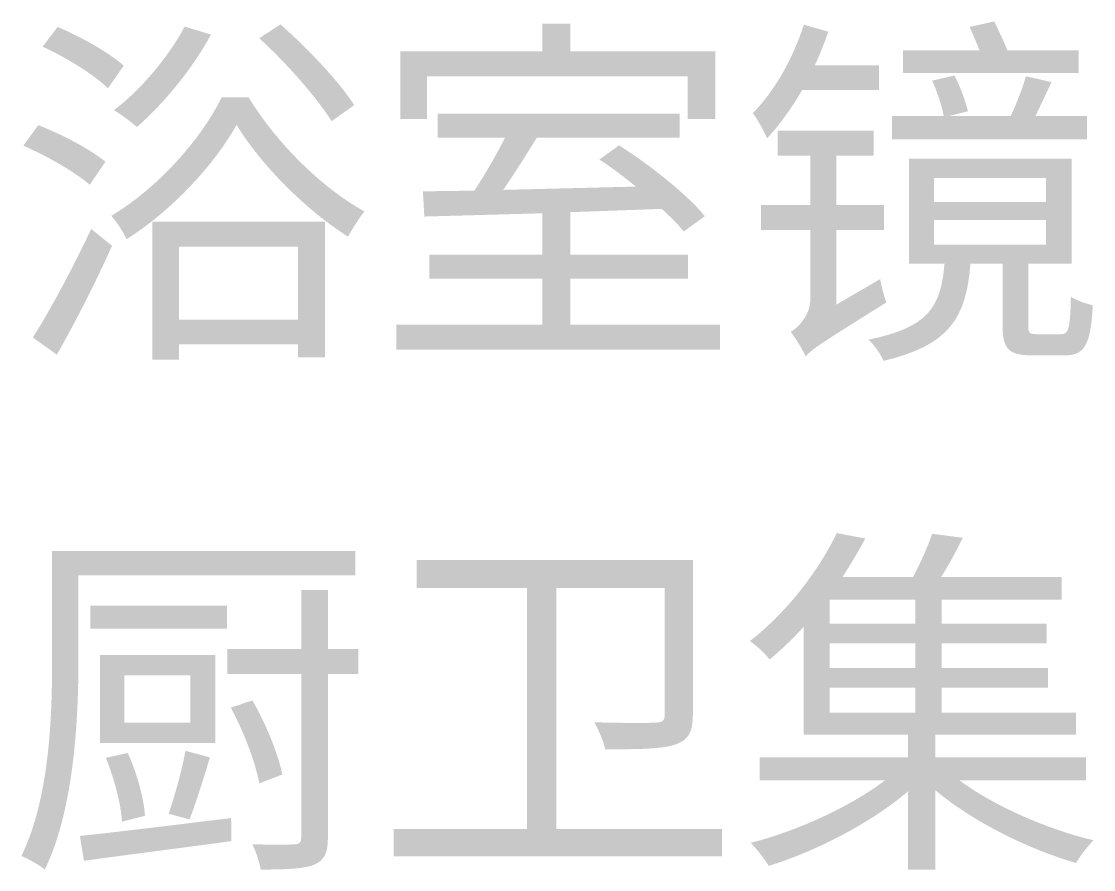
# Model space of a CAD drawing. Header units: millimetres. Extents: x -4600 to 229000, y -4300 to 19460.
# Drawn here: x 98209 to 99050, y 9372 to 10037 of the extents above; entities that cross this region are included whole.
import ezdxf

# ---------------------------------------------------------------- set-up
doc = ezdxf.new("R2010")
doc.units = ezdxf.units.MM
doc.header["$LTSCALE"] = 100
doc.layers.add('A-NOTE', color=7, linetype='Continuous', lineweight=18)

# ---------------------------------------------------------------- blocks, each defined once
blk = doc.blocks.new('A03_SHEET')
at = {"layer": 'A-NOTE'}
h = blk.add_hatch(color=256, dxfattribs=at)
edge = h.paths.add_edge_path()
edge.add_spline(control_points=[(18226.07, 10017.61), (18244.41, 10009.3), (18266.47, 9995.55), (18277.35, 9984.95)], knot_values=[0, 0, 0, 0, 1, 1, 1, 1], degree=3, periodic=0)
edge.add_line((18277.35, 9984.95), (18289.67, 10002.71))
edge.add_spline(control_points=[(18289.67, 10002.71), (18278.5, 10012.74), (18256.15, 10025.34), (18237.82, 10033.08)], knot_values=[0, 0, 0, 0, 1, 1, 1, 1], degree=3, periodic=0)
edge.add_line((18237.82, 10033.08), (18226.07, 10017.61))
h = blk.add_hatch(color=256, dxfattribs=at)
edge = h.paths.add_edge_path()
edge.add_spline(control_points=[(18337.52, 10033.36), (18324.34, 10009.01), (18303.42, 9984.09), (18281.94, 9967.76)], knot_values=[0, 0, 0, 0, 1, 1, 1, 1], degree=3, periodic=0)
edge.add_spline(control_points=[(18281.94, 9967.76), (18287.09, 9964.89), (18296.26, 9958.02), (18299.99, 9954.58)], knot_values=[0, 0, 0, 0, 1, 1, 1, 1], degree=3, periodic=0)
edge.add_spline(control_points=[(18299.99, 9954.58), (18320.61, 9972.34), (18343.25, 9999.84), (18358.14, 10027.06)], knot_values=[0, 0, 0, 0, 1, 1, 1, 1], degree=3, periodic=0)
edge.add_line((18358.14, 10027.06), (18337.52, 10033.36))
h = blk.add_hatch(color=256, dxfattribs=at)
edge = h.paths.add_edge_path()
edge.add_spline(control_points=[(18395.96, 10024.2), (18417.45, 10004.71), (18441.51, 9977.21), (18452.69, 9959.16)], knot_values=[0, 0, 0, 0, 1, 1, 1, 1], degree=3, periodic=0)
edge.add_line((18452.69, 9959.16), (18470.45, 9971.77))
edge.add_spline(control_points=[(18470.45, 9971.77), (18458.99, 9989.82), (18434.07, 10016.17), (18412.58, 10035.08)], knot_values=[0, 0, 0, 0, 1, 1, 1, 1], degree=3, periodic=0)
edge.add_line((18412.58, 10035.08), (18395.96, 10024.2))
blk.add_hatch(color=256, dxfattribs=at).paths.add_polyline_path([(18506.55, 10013.88), (18506.55, 9960.88), (18527.46, 9960.88), (18527.46, 9994.4), (18732.02, 9994.4), (18732.02, 9960.88), (18753.79, 9960.88), (18753.79, 10013.88), (18640.05, 10013.88), (18640.05, 10035.65), (18617.99, 10035.65), (18617.99, 10013.88), (18506.55, 10013.88)])
h = blk.add_hatch(color=256, dxfattribs=at)
edge = h.paths.add_edge_path()
edge.add_spline(control_points=[(18823.12, 10034.8), (18814.53, 10008.15), (18799.92, 9982.37), (18783.02, 9965.46)], knot_values=[0, 0, 0, 0, 1, 1, 1, 1], degree=3, periodic=0)
edge.add_spline(control_points=[(18783.02, 9965.46), (18786.74, 9960.88), (18792.47, 9950.28), (18794.19, 9945.7)], knot_values=[0, 0, 0, 0, 1, 1, 1, 1], degree=3, periodic=0)
edge.add_spline(control_points=[(18794.19, 9945.7), (18803.93, 9956.01), (18813.38, 9969.19), (18821.69, 9983.51)], knot_values=[0, 0, 0, 0, 1, 1, 1, 1], degree=3, periodic=0)
edge.add_line((18821.69, 9983.51), (18882.14, 9983.51))
edge.add_line((18882.14, 9983.51), (18882.14, 10002.99))
edge.add_line((18882.14, 10002.99), (18831.72, 10002.99))
edge.add_spline(control_points=[(18831.72, 10002.99), (18835.73, 10011.59), (18839.17, 10020.47), (18842.32, 10029.35)], knot_values=[0, 0, 0, 0, 1, 1, 1, 1], degree=3, periodic=0)
edge.add_line((18842.32, 10029.35), (18823.12, 10034.8))
h = blk.add_hatch(color=256, dxfattribs=at)
edge = h.paths.add_edge_path()
edge.add_line((18953.19, 10033.08), (18960.93, 10014.74))
edge.add_line((18960.93, 10014.74), (18900.76, 10014.74))
edge.add_line((18900.76, 10014.74), (18900.76, 9996.98))
edge.add_line((18900.76, 9996.98), (19038.57, 9996.98))
edge.add_line((19038.57, 9996.98), (19038.57, 10014.74))
edge.add_line((19038.57, 10014.74), (18982.7, 10014.74))
edge.add_spline(control_points=[(18982.7, 10014.74), (18979.84, 10021.9), (18975.83, 10030.5), (18972.39, 10037.37)], knot_values=[0, 0, 0, 0, 1, 1, 1, 1], degree=3, periodic=0)
edge.add_line((18972.39, 10037.37), (18953.19, 10033.08))
h = blk.add_hatch(color=256, dxfattribs=at)
edge = h.paths.add_edge_path()
edge.add_spline(control_points=[(18997.31, 9994.4), (18994.73, 9985.52), (18989.86, 9972.63), (18985.28, 9963.17)], knot_values=[0, 0, 0, 0, 1, 1, 1, 1], degree=3, periodic=0)
edge.add_line((18985.28, 9963.17), (18936.58, 9963.17))
edge.add_line((18936.58, 9963.17), (18951.76, 9966.9))
edge.add_spline(control_points=[(18951.76, 9966.9), (18950.04, 9974.63), (18945.74, 9986.38), (18941.16, 9994.97)], knot_values=[0, 0, 0, 0, 1, 1, 1, 1], degree=3, periodic=0)
edge.add_line((18941.16, 9994.97), (18923.68, 9990.96))
edge.add_spline(control_points=[(18923.68, 9990.96), (18927.69, 9982.37), (18931.42, 9970.91), (18932.85, 9963.17)], knot_values=[0, 0, 0, 0, 1, 1, 1, 1], degree=3, periodic=0)
edge.add_line((18932.85, 9963.17), (18892.17, 9963.17))
edge.add_line((18892.17, 9963.17), (18892.17, 9944.84))
edge.add_line((18892.17, 9944.84), (19045.16, 9944.84))
edge.add_line((19045.16, 9944.84), (19045.16, 9963.17))
edge.add_line((19045.16, 9963.17), (19004.76, 9963.17))
edge.add_line((19004.76, 9963.17), (19017.37, 9989.82))
edge.add_line((19017.37, 9989.82), (18997.31, 9994.4))
h = blk.add_hatch(color=256, dxfattribs=at)
edge = h.paths.add_edge_path()
edge.add_spline(control_points=[(18378.2, 9956.3), (18397.39, 9924.5), (18432.92, 9889.26), (18465.58, 9868.63)], knot_values=[0, 0, 0, 0, 1, 1, 1, 1], degree=3, periodic=0)
edge.add_spline(control_points=[(18465.58, 9868.63), (18469.02, 9874.93), (18474.17, 9882.95), (18478.47, 9888.4)], knot_values=[0, 0, 0, 0, 1, 1, 1, 1], degree=3, periodic=0)
edge.add_spline(control_points=[(18478.47, 9888.4), (18445.53, 9906.45), (18409.71, 9941.68), (18387.65, 9977.78)], knot_values=[0, 0, 0, 0, 1, 1, 1, 1], degree=3, periodic=0)
edge.add_line((18387.65, 9977.78), (18366.45, 9977.78))
edge.add_spline(control_points=[(18366.45, 9977.78), (18350.41, 9944.84), (18316.03, 9906.45), (18279.93, 9884.96)], knot_values=[0, 0, 0, 0, 1, 1, 1, 1], degree=3, periodic=0)
edge.add_spline(control_points=[(18279.93, 9884.96), (18284.23, 9880.09), (18289.39, 9872.07), (18291.96, 9866.62)], knot_values=[0, 0, 0, 0, 1, 1, 1, 1], degree=3, periodic=0)
edge.add_spline(control_points=[(18291.96, 9866.62), (18327.78, 9889.26), (18361.01, 9925.35), (18378.2, 9956.3)], knot_values=[0, 0, 0, 0, 1, 1, 1, 1], degree=3, periodic=0)
h = blk.add_hatch(color=256, dxfattribs=at)
edge = h.paths.add_edge_path()
edge.add_spline(control_points=[(18662.69, 9929.08), (18672.14, 9923.06), (18681.88, 9915.61), (18691.34, 9907.88)], knot_values=[0, 0, 0, 0, 1, 1, 1, 1], degree=3, periodic=0)
edge.add_line((18691.34, 9907.88), (18587.34, 9905.3))
edge.add_spline(control_points=[(18587.34, 9905.3), (18595.93, 9917.91), (18605.39, 9932.8), (18613.7, 9946.27)], knot_values=[0, 0, 0, 0, 1, 1, 1, 1], degree=3, periodic=0)
edge.add_line((18613.7, 9946.27), (18725.72, 9946.27))
edge.add_line((18725.72, 9946.27), (18725.72, 9965.18))
edge.add_line((18725.72, 9965.18), (18535.77, 9965.18))
edge.add_line((18535.77, 9965.18), (18535.77, 9946.27))
edge.add_line((18535.77, 9946.27), (18588.77, 9946.27))
edge.add_spline(control_points=[(18588.77, 9946.27), (18581.9, 9932.8), (18573.02, 9917.33), (18564.71, 9904.73)], knot_values=[0, 0, 0, 0, 1, 1, 1, 1], degree=3, periodic=0)
edge.add_line((18564.71, 9904.73), (18524.31, 9904.15))
edge.add_line((18524.31, 9904.15), (18525.46, 9884.39))
edge.add_line((18525.46, 9884.39), (18617.99, 9886.96))
edge.add_line((18617.99, 9886.96), (18617.99, 9854.59))
edge.add_line((18617.99, 9854.59), (18529.47, 9854.59))
edge.add_line((18529.47, 9854.59), (18529.47, 9835.68))
edge.add_line((18529.47, 9835.68), (18617.99, 9835.68))
edge.add_line((18617.99, 9835.68), (18617.99, 9799.58))
edge.add_line((18617.99, 9799.58), (18503.4, 9799.58))
edge.add_line((18503.4, 9799.58), (18503.4, 9780.1))
edge.add_line((18503.4, 9780.1), (18757.23, 9780.1))
edge.add_line((18757.23, 9780.1), (18757.23, 9799.58))
edge.add_line((18757.23, 9799.58), (18640.05, 9799.58))
edge.add_line((18640.05, 9799.58), (18640.05, 9835.68))
edge.add_line((18640.05, 9835.68), (18732.31, 9835.68))
edge.add_line((18732.31, 9835.68), (18732.31, 9854.59))
edge.add_line((18732.31, 9854.59), (18640.05, 9854.59))
edge.add_line((18640.05, 9854.59), (18640.05, 9887.82))
edge.add_line((18640.05, 9887.82), (18711.68, 9890.4))
edge.add_spline(control_points=[(18711.68, 9890.4), (18718.55, 9884.1), (18724.57, 9878.08), (18728.87, 9872.64)], knot_values=[0, 0, 0, 0, 1, 1, 1, 1], degree=3, periodic=0)
edge.add_line((18728.87, 9872.64), (18745.48, 9884.67))
edge.add_spline(control_points=[(18745.48, 9884.67), (18731.73, 9901.58), (18702.51, 9924.78), (18678.16, 9940.25)], knot_values=[0, 0, 0, 0, 1, 1, 1, 1], degree=3, periodic=0)
edge.add_line((18678.16, 9940.25), (18662.69, 9929.08))
h = blk.add_hatch(color=256, dxfattribs=at)
edge = h.paths.add_edge_path()
edge.add_spline(control_points=[(18210.89, 9939.97), (18229.51, 9931.94), (18251.86, 9919.05), (18263.03, 9909.31)], knot_values=[0, 0, 0, 0, 1, 1, 1, 1], degree=3, periodic=0)
edge.add_line((18263.03, 9909.31), (18275.35, 9927.36))
edge.add_spline(control_points=[(18275.35, 9927.36), (18263.89, 9936.81), (18240.97, 9949.13), (18222.63, 9956.01)], knot_values=[0, 0, 0, 0, 1, 1, 1, 1], degree=3, periodic=0)
edge.add_line((18222.63, 9956.01), (18210.89, 9939.97))
h = blk.add_hatch(color=256, dxfattribs=at)
edge = h.paths.add_edge_path()
edge.add_line((18789.6, 9893.55), (18789.6, 9873.79))
edge.add_line((18789.6, 9873.79), (18828.28, 9873.79))
edge.add_line((18828.28, 9873.79), (18828.28, 9819.64))
edge.add_spline(control_points=[(18828.28, 9819.64), (18828.28, 9806.75), (18818.25, 9797.29), (18812.81, 9793.85)], knot_values=[0, 0, 0, 0, 1, 1, 1, 1], degree=3, periodic=0)
edge.add_spline(control_points=[(18812.81, 9793.85), (18816.53, 9789.27), (18822.26, 9779.82), (18824.56, 9774.66)], knot_values=[0, 0, 0, 0, 1, 1, 1, 1], degree=3, periodic=0)
edge.add_spline(control_points=[(18824.56, 9774.66), (18828.85, 9780.1), (18836.88, 9785.26), (18887.87, 9817.06)], knot_values=[0, 0, 0, 0, 1, 1, 1, 1], degree=3, periodic=0)
edge.add_spline(control_points=[(18887.87, 9817.06), (18886.15, 9821.36), (18883.86, 9829.67), (18883, 9835.4)], knot_values=[0, 0, 0, 0, 1, 1, 1, 1], degree=3, periodic=0)
edge.add_line((18883, 9835.4), (18848.62, 9815.34))
edge.add_line((18848.62, 9815.34), (18848.62, 9873.79))
edge.add_line((18848.62, 9873.79), (18885.87, 9873.79))
edge.add_line((18885.87, 9873.79), (18885.87, 9893.55))
edge.add_line((18885.87, 9893.55), (18848.62, 9893.55))
edge.add_line((18848.62, 9893.55), (18848.62, 9932.23))
edge.add_line((18848.62, 9932.23), (18877.84, 9932.23))
edge.add_line((18877.84, 9932.23), (18877.84, 9951.71))
edge.add_line((18877.84, 9951.71), (18802.5, 9951.71))
edge.add_line((18802.5, 9951.71), (18802.5, 9932.23))
edge.add_line((18802.5, 9932.23), (18828.28, 9932.23))
edge.add_line((18828.28, 9932.23), (18828.28, 9893.55))
edge.add_line((18828.28, 9893.55), (18789.6, 9893.55))
h = blk.add_hatch(color=256, dxfattribs=at)
edge = h.paths.add_edge_path()
edge.add_line((18905.63, 9929.65), (18905.63, 9847.43))
edge.add_line((18905.63, 9847.43), (18933.42, 9847.43))
edge.add_spline(control_points=[(18933.42, 9847.43), (18930.56, 9812.19), (18919.39, 9797.29), (18873.83, 9787.84)], knot_values=[0, 0, 0, 0, 1, 1, 1, 1], degree=3, periodic=0)
edge.add_spline(control_points=[(18873.83, 9787.84), (18878.13, 9784.11), (18883.57, 9776.09), (18885.58, 9771.22)], knot_values=[0, 0, 0, 0, 1, 1, 1, 1], degree=3, periodic=0)
edge.add_spline(control_points=[(18885.58, 9771.22), (18936.86, 9783.54), (18950.33, 9804.17), (18953.77, 9847.43)], knot_values=[0, 0, 0, 0, 1, 1, 1, 1], degree=3, periodic=0)
edge.add_line((18953.77, 9847.43), (18978.98, 9847.43))
edge.add_line((18978.98, 9847.43), (18978.98, 9798.72))
edge.add_spline(control_points=[(18978.98, 9798.72), (18978.98, 9780.68), (18983.56, 9775.52), (19002.76, 9775.52), (19006.77, 9775.52), (19023.1, 9775.52), (19027.39, 9775.52), (19043.15, 9775.52), (19048.02, 9783.25), (19049.74, 9814.77)], knot_values=[0, 0, 0, 0, 1, 1, 1, 2, 2, 2, 3, 3, 3, 3], degree=3, periodic=0)
edge.add_spline(control_points=[(19049.74, 9814.77), (19044.58, 9816.2), (19036.56, 9818.49), (19032.55, 9821.64)], knot_values=[0, 0, 0, 0, 1, 1, 1, 1], degree=3, periodic=0)
edge.add_spline(control_points=[(19032.55, 9821.64), (19031.98, 9795.57), (19030.55, 9792.14), (19024.82, 9792.14), (19021.38, 9792.14), (19008.49, 9792.14), (19005.91, 9792.14), (19000.18, 9792.14), (18999.03, 9792.99), (18999.03, 9799.01)], knot_values=[0, 0, 0, 0, 1, 1, 1, 2, 2, 2, 3, 3, 3, 3], degree=3, periodic=0)
edge.add_line((18999.03, 9799.01), (18999.03, 9847.43))
edge.add_line((18999.03, 9847.43), (19033.12, 9847.43))
edge.add_line((19033.12, 9847.43), (19033.12, 9929.65))
edge.add_line((19033.12, 9929.65), (18905.63, 9929.65))
h.paths.add_polyline_path([(18925.12, 9881.81), (19013.07, 9881.81), (19013.07, 9862.33), (18925.12, 9862.33), (18925.12, 9881.81)], flags=0)
h.paths.add_polyline_path([(18925.12, 9914.75), (19013.07, 9914.75), (19013.07, 9895.85), (18925.12, 9895.85), (18925.12, 9914.75)], flags=0)
h = blk.add_hatch(color=256, dxfattribs=at)
h.paths.add_polyline_path([(18312.02, 9880.38), (18312.02, 9772.08), (18332.93, 9772.08), (18332.93, 9784.11), (18426.33, 9784.11), (18426.33, 9774.09), (18447.53, 9774.09), (18447.53, 9880.38), (18312.02, 9880.38)])
h.paths.add_polyline_path([(18332.93, 9803.59), (18332.93, 9860.89), (18426.33, 9860.89), (18426.33, 9803.59), (18332.93, 9803.59)], flags=0)
h = blk.add_hatch(color=256, dxfattribs=at)
edge = h.paths.add_edge_path()
edge.add_line((18218.34, 9789.56), (18237.24, 9776.09))
edge.add_spline(control_points=[(18237.24, 9776.09), (18251.57, 9801.3), (18267.9, 9833.1), (18280.5, 9861.47)], knot_values=[0, 0, 0, 0, 1, 1, 1, 1], degree=3, periodic=0)
edge.add_line((18280.5, 9861.47), (18264.17, 9874.65))
edge.add_spline(control_points=[(18264.17, 9874.65), (18249.85, 9844.28), (18231.51, 9809.9), (18218.34, 9789.56)], knot_values=[0, 0, 0, 0, 1, 1, 1, 1], degree=3, periodic=0)
h = blk.add_hatch(color=256, dxfattribs=at)
edge = h.paths.add_edge_path()
edge.add_spline(control_points=[(18848.91, 9636.23), (18836.3, 9609.87), (18812.81, 9576.64), (18780.72, 9551.43)], knot_values=[0, 0, 0, 0, 1, 1, 1, 1], degree=3, periodic=0)
edge.add_spline(control_points=[(18780.72, 9551.43), (18785.59, 9548.27), (18792.76, 9541.97), (18796.19, 9537.1)], knot_values=[0, 0, 0, 0, 1, 1, 1, 1], degree=3, periodic=0)
edge.add_spline(control_points=[(18796.19, 9537.1), (18805.93, 9545.12), (18814.82, 9553.72), (18822.84, 9562.6)], knot_values=[0, 0, 0, 0, 1, 1, 1, 1], degree=3, periodic=0)
edge.add_line((18822.84, 9562.6), (18822.84, 9478.08))
edge.add_line((18822.84, 9478.08), (18904.77, 9478.08))
edge.add_line((18904.77, 9478.08), (18904.77, 9460.32))
edge.add_line((18904.77, 9460.32), (18788.46, 9460.32))
edge.add_line((18788.46, 9460.32), (18788.46, 9442.27))
edge.add_line((18788.46, 9442.27), (18886.73, 9442.27))
edge.add_spline(control_points=[(18886.73, 9442.27), (18859.22, 9421.36), (18817.39, 9402.45), (18781.3, 9393.28)], knot_values=[0, 0, 0, 0, 1, 1, 1, 1], degree=3, periodic=0)
edge.add_spline(control_points=[(18781.3, 9393.28), (18786.17, 9388.7), (18792.18, 9380.68), (18795.62, 9375.23)], knot_values=[0, 0, 0, 0, 1, 1, 1, 1], degree=3, periodic=0)
edge.add_spline(control_points=[(18795.62, 9375.23), (18832.29, 9386.69), (18875.27, 9408.47), (18904.77, 9433.68)], knot_values=[0, 0, 0, 0, 1, 1, 1, 1], degree=3, periodic=0)
edge.add_line((18904.77, 9433.68), (18904.77, 9372.37))
edge.add_line((18904.77, 9372.37), (18926.26, 9372.37))
edge.add_line((18926.26, 9372.37), (18926.26, 9434.54))
edge.add_spline(control_points=[(18926.26, 9434.54), (18955.48, 9409.9), (18999.03, 9388.41), (19036.56, 9377.52)], knot_values=[0, 0, 0, 0, 1, 1, 1, 1], degree=3, periodic=0)
edge.add_spline(control_points=[(19036.56, 9377.52), (19039.71, 9382.97), (19045.73, 9390.7), (19050.31, 9395.29)], knot_values=[0, 0, 0, 0, 1, 1, 1, 1], degree=3, periodic=0)
edge.add_spline(control_points=[(19050.31, 9395.29), (19014.22, 9403.88), (18972.67, 9421.93), (18945.17, 9442.27)], knot_values=[0, 0, 0, 0, 1, 1, 1, 1], degree=3, periodic=0)
edge.add_line((18945.17, 9442.27), (19044.3, 9442.27))
edge.add_line((19044.3, 9442.27), (19044.3, 9460.32))
edge.add_line((19044.3, 9460.32), (18926.26, 9460.32))
edge.add_line((18926.26, 9460.32), (18926.26, 9478.08))
edge.add_line((18926.26, 9478.08), (19036.56, 9478.08))
edge.add_line((19036.56, 9478.08), (19036.56, 9495.27))
edge.add_line((19036.56, 9495.27), (18931.13, 9495.27))
edge.add_line((18931.13, 9495.27), (18931.13, 9515.04))
edge.add_line((18931.13, 9515.04), (19014.5, 9515.04))
edge.add_line((19014.5, 9515.04), (19014.5, 9530.51))
edge.add_line((19014.5, 9530.51), (18931.13, 9530.51))
edge.add_line((18931.13, 9530.51), (18931.13, 9549.71))
edge.add_line((18931.13, 9549.71), (19013.64, 9549.71))
edge.add_line((19013.64, 9549.71), (19013.64, 9565.18))
edge.add_line((19013.64, 9565.18), (18931.13, 9565.18))
edge.add_line((18931.13, 9565.18), (18931.13, 9584.09))
edge.add_line((18931.13, 9584.09), (19025.39, 9584.09))
edge.add_line((19025.39, 9584.09), (19025.39, 9601.85))
edge.add_line((19025.39, 9601.85), (18930.85, 9601.85))
edge.add_spline(control_points=[(18930.85, 9601.85), (18936.58, 9611.02), (18942.59, 9621.9), (18947.75, 9632.5)], knot_values=[0, 0, 0, 0, 1, 1, 1, 1], degree=3, periodic=0)
edge.add_line((18947.75, 9632.5), (18923.68, 9635.65))
edge.add_spline(control_points=[(18923.68, 9635.65), (18920.53, 9625.91), (18914.52, 9612.74), (18908.79, 9601.85)], knot_values=[0, 0, 0, 0, 1, 1, 1, 1], degree=3, periodic=0)
edge.add_line((18908.79, 9601.85), (18853.49, 9601.85))
edge.add_spline(control_points=[(18853.49, 9601.85), (18860.08, 9612.16), (18866.1, 9622.19), (18871.26, 9631.93)], knot_values=[0, 0, 0, 0, 1, 1, 1, 1], degree=3, periodic=0)
edge.add_line((18871.26, 9631.93), (18848.91, 9636.23))
h.paths.add_polyline_path([(18910.5, 9515.04), (18910.5, 9495.27), (18843.47, 9495.27), (18843.47, 9515.04), (18910.5, 9515.04)], flags=0)
h.paths.add_polyline_path([(18910.5, 9549.71), (18910.5, 9530.51), (18843.47, 9530.51), (18843.47, 9549.71), (18910.5, 9549.71)], flags=0)
h.paths.add_polyline_path([(18910.5, 9565.18), (18843.47, 9565.18), (18843.47, 9584.09), (18910.5, 9584.09), (18910.5, 9565.18)], flags=0)
h = blk.add_hatch(color=256, dxfattribs=at)
edge = h.paths.add_edge_path()
edge.add_line((18233.52, 9622.19), (18233.52, 9537.1))
edge.add_spline(control_points=[(18233.52, 9537.1), (18233.52, 9491.83), (18231.51, 9428.23), (18209.45, 9382.97)], knot_values=[0, 0, 0, 0, 1, 1, 1, 1], degree=3, periodic=0)
edge.add_spline(control_points=[(18209.45, 9382.97), (18214.61, 9380.96), (18224.07, 9375.52), (18227.79, 9372.37)], knot_values=[0, 0, 0, 0, 1, 1, 1, 1], degree=3, periodic=0)
edge.add_spline(control_points=[(18227.79, 9372.37), (18250.71, 9419.64), (18254.15, 9489.54), (18254.15, 9537.1)], knot_values=[0, 0, 0, 0, 1, 1, 1, 1], degree=3, periodic=0)
edge.add_line((18254.15, 9537.1), (18254.15, 9602.99))
edge.add_line((18254.15, 9602.99), (18471.31, 9602.99))
edge.add_line((18471.31, 9602.99), (18471.31, 9622.19))
edge.add_line((18471.31, 9622.19), (18233.52, 9622.19))
edge = h.paths.add_edge_path(flags=0)
edge.add_line((18428.91, 9591.53), (18428.91, 9545.41))
edge.add_line((18428.91, 9545.41), (18371.04, 9545.41))
edge.add_line((18371.04, 9545.41), (18371.04, 9525.64))
edge.add_line((18371.04, 9525.64), (18428.91, 9525.64))
edge.add_line((18428.91, 9525.64), (18428.91, 9397.58))
edge.add_spline(control_points=[(18428.91, 9397.58), (18428.91, 9393.57), (18427.76, 9392.14), (18423.47, 9392.14)], knot_values=[0, 0, 0, 0, 1, 1, 1, 1], degree=3, periodic=0)
edge.add_spline(control_points=[(18423.47, 9392.14), (18419.17, 9391.85), (18405.42, 9391.85), (18390.52, 9392.14)], knot_values=[0, 0, 0, 0, 1, 1, 1, 1], degree=3, periodic=0)
edge.add_spline(control_points=[(18390.52, 9392.14), (18393.38, 9386.69), (18396.25, 9377.81), (18397.11, 9372.37)], knot_values=[0, 0, 0, 0, 1, 1, 1, 1], degree=3, periodic=0)
edge.add_spline(control_points=[(18397.11, 9372.37), (18417.74, 9372.37), (18430.91, 9372.94), (18438.94, 9376.09)], knot_values=[0, 0, 0, 0, 1, 1, 1, 1], degree=3, periodic=0)
edge.add_spline(control_points=[(18438.94, 9376.09), (18446.96, 9379.53), (18449.82, 9385.26), (18449.82, 9397.58)], knot_values=[0, 0, 0, 0, 1, 1, 1, 1], degree=3, periodic=0)
edge.add_line((18449.82, 9397.58), (18449.82, 9525.64))
edge.add_line((18449.82, 9525.64), (18473.6, 9525.64))
edge.add_line((18473.6, 9525.64), (18473.6, 9545.41))
edge.add_line((18473.6, 9545.41), (18449.82, 9545.41))
edge.add_line((18449.82, 9545.41), (18449.82, 9591.53))
edge.add_line((18449.82, 9591.53), (18428.91, 9591.53))
edge = h.paths.add_edge_path(flags=0)
edge.add_spline(control_points=[(18373.62, 9499.28), (18383.93, 9480.66), (18393.1, 9455.74), (18395.96, 9439.98)], knot_values=[0, 0, 0, 0, 1, 1, 1, 1], degree=3, periodic=0)
edge.add_line((18395.96, 9439.98), (18414.01, 9446.86))
edge.add_spline(control_points=[(18414.01, 9446.86), (18411.15, 9462.33), (18401.12, 9486.96), (18390.52, 9505.01)], knot_values=[0, 0, 0, 0, 1, 1, 1, 1], degree=3, periodic=0)
edge.add_line((18390.52, 9505.01), (18373.62, 9499.28))
h.paths.add_polyline_path([(18271.05, 9540.54), (18271.05, 9471.49), (18361.58, 9471.49), (18361.58, 9540.54), (18271.05, 9540.54)], flags=0)
h.paths.add_polyline_path([(18290.25, 9524.78), (18341.81, 9524.78), (18341.81, 9487.54), (18290.25, 9487.54), (18290.25, 9524.78)], flags=0)
edge = h.paths.add_edge_path(flags=0)
edge.add_line((18255.29, 9398.72), (18258.44, 9379.24))
edge.add_spline(control_points=[(18258.44, 9379.24), (18289.39, 9383.54), (18332.65, 9388.98), (18374.19, 9394.71)], knot_values=[0, 0, 0, 0, 1, 1, 1, 1], degree=3, periodic=0)
edge.add_line((18374.19, 9394.71), (18373.9, 9412.76))
edge.add_spline(control_points=[(18373.9, 9412.76), (18330.07, 9407.32), (18284.8, 9401.88), (18255.29, 9398.72)], knot_values=[0, 0, 0, 0, 1, 1, 1, 1], degree=3, periodic=0)
h.paths.add_polyline_path([(18263.6, 9579.22), (18263.6, 9561.17), (18370.75, 9561.17), (18370.75, 9579.22), (18263.6, 9579.22)], flags=0)
edge = h.paths.add_edge_path(flags=0)
edge.add_spline(control_points=[(18338.09, 9465.48), (18335.51, 9450.87), (18329.5, 9429.38), (18324.91, 9416.2)], knot_values=[0, 0, 0, 0, 1, 1, 1, 1], degree=3, periodic=0)
edge.add_line((18324.91, 9416.2), (18341.24, 9411.62))
edge.add_spline(control_points=[(18341.24, 9411.62), (18346.11, 9423.94), (18352.13, 9443.42), (18357.29, 9460.32)], knot_values=[0, 0, 0, 0, 1, 1, 1, 1], degree=3, periodic=0)
edge.add_line((18357.29, 9460.32), (18338.09, 9465.48))
edge = h.paths.add_edge_path(flags=0)
edge.add_spline(control_points=[(18275.63, 9460.03), (18282.22, 9443.99), (18287.67, 9423.08), (18288.24, 9409.9)], knot_values=[0, 0, 0, 0, 1, 1, 1, 1], degree=3, periodic=0)
edge.add_line((18288.24, 9409.9), (18306.29, 9414.48))
edge.add_spline(control_points=[(18306.29, 9414.48), (18305.72, 9427.66), (18299.99, 9448), (18292.82, 9463.76)], knot_values=[0, 0, 0, 0, 1, 1, 1, 1], degree=3, periodic=0)
edge.add_line((18292.82, 9463.76), (18275.63, 9460.03))
h = blk.add_hatch(color=256, dxfattribs=at)
edge = h.paths.add_edge_path()
edge.add_line((18519.44, 9615.03), (18519.44, 9593.25))
edge.add_line((18519.44, 9593.25), (18605.96, 9593.25))
edge.add_line((18605.96, 9593.25), (18605.96, 9404.17))
edge.add_line((18605.96, 9404.17), (18501.39, 9404.17))
edge.add_line((18501.39, 9404.17), (18501.39, 9382.68))
edge.add_line((18501.39, 9382.68), (18758.95, 9382.68))
edge.add_line((18758.95, 9382.68), (18758.95, 9404.17))
edge.add_line((18758.95, 9404.17), (18628.88, 9404.17))
edge.add_line((18628.88, 9404.17), (18628.88, 9593.25))
edge.add_line((18628.88, 9593.25), (18713.97, 9593.25))
edge.add_line((18713.97, 9593.25), (18713.97, 9493.84))
edge.add_spline(control_points=[(18713.97, 9493.84), (18713.97, 9489.26), (18712.54, 9487.82), (18706.81, 9487.54), (18700.79, 9487.25), (18680.74, 9487.25), (18658.68, 9487.82)], knot_values=[0, 0, 0, 0, 1, 1, 1, 2, 2, 2, 2], degree=3, periodic=0)
edge.add_spline(control_points=[(18658.68, 9487.82), (18662.11, 9482.09), (18666.13, 9472.64), (18667.27, 9466.62)], knot_values=[0, 0, 0, 0, 1, 1, 1, 1], degree=3, periodic=0)
edge.add_spline(control_points=[(18667.27, 9466.62), (18693.63, 9466.62), (18711.68, 9466.91), (18722.28, 9470.35)], knot_values=[0, 0, 0, 0, 1, 1, 1, 1], degree=3, periodic=0)
edge.add_spline(control_points=[(18722.28, 9470.35), (18732.88, 9474.07), (18736.03, 9480.66), (18736.03, 9493.27)], knot_values=[0, 0, 0, 0, 1, 1, 1, 1], degree=3, periodic=0)
edge.add_line((18736.03, 9493.27), (18736.03, 9615.03))
edge.add_line((18736.03, 9615.03), (18519.44, 9615.03))

msp = doc.modelspace()

# ---------------------------------------------------------------- block references
msp.add_blockref('A03_SHEET', (80000, 0))

doc.saveas('drawing.dxf')
